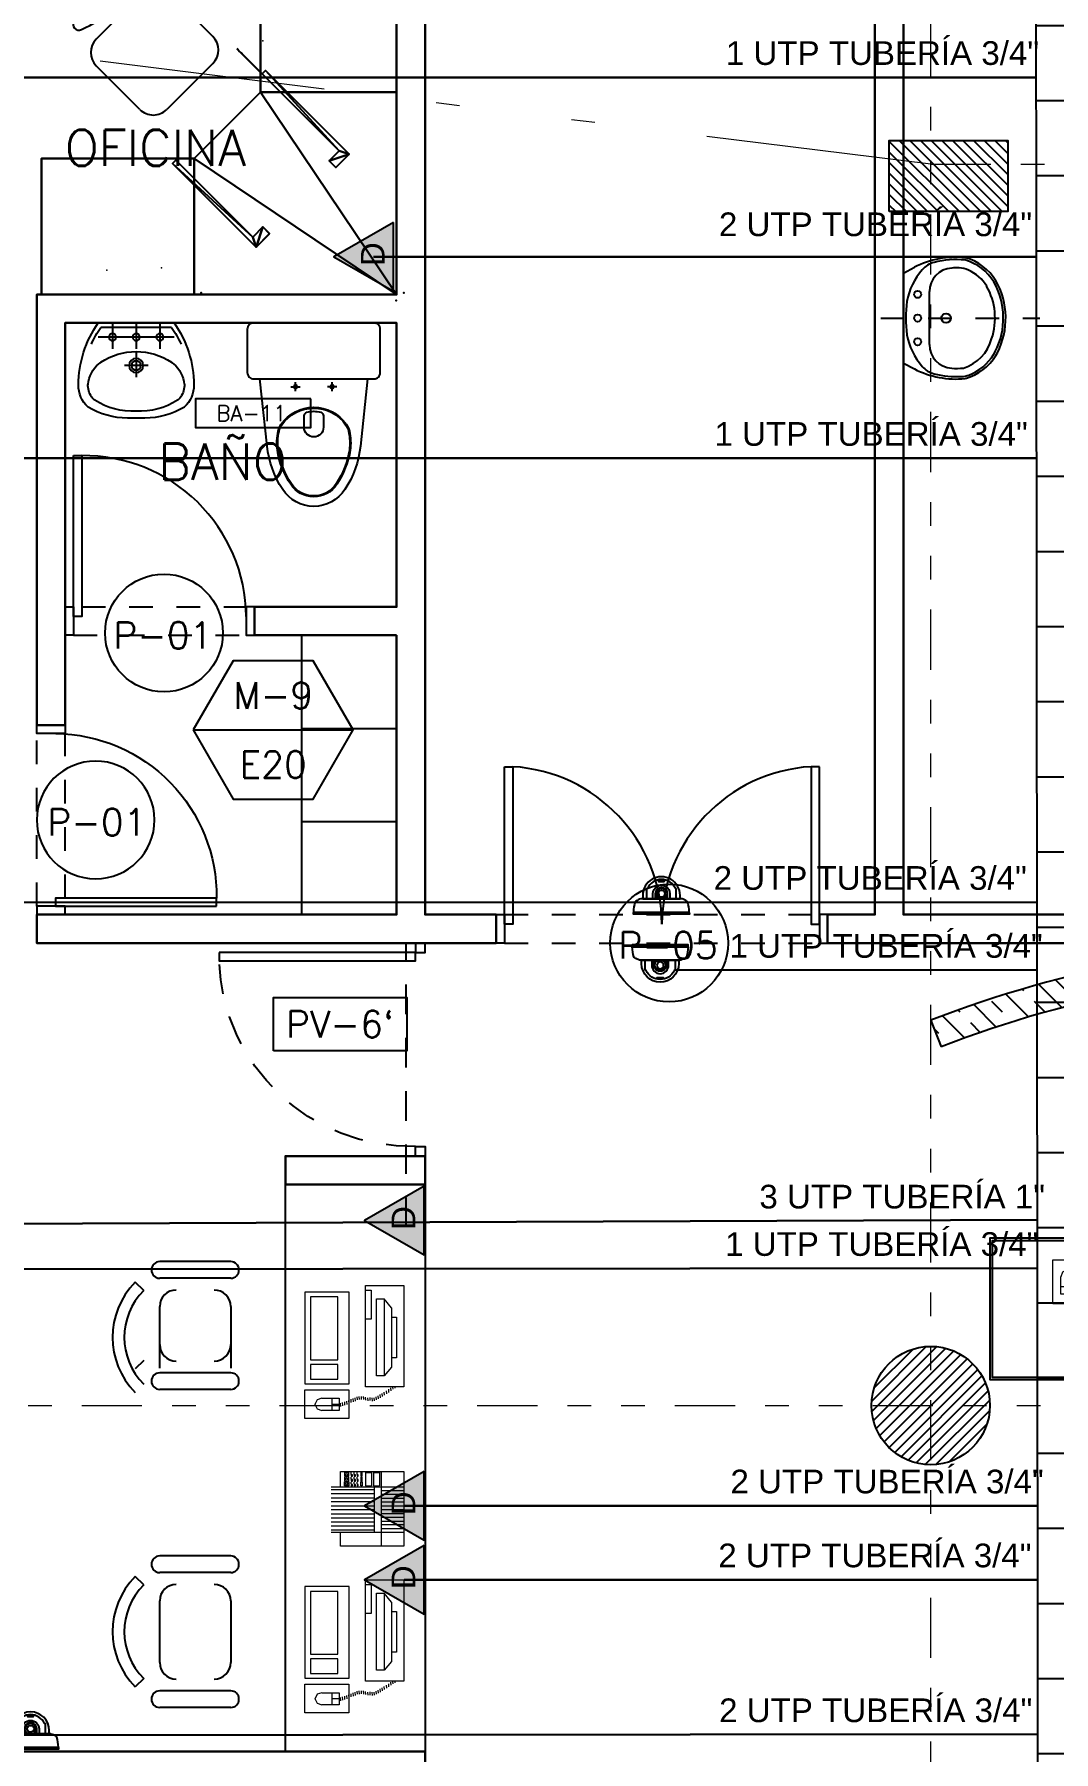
# Model space of a CAD drawing. Header units: millimetres. Extents: x 2056 to 4470, y 1400 to 3101.
# Drawn here: x 2166.46 to 2170.77, y 1521.35 to 1528.61 of the extents above; entities that cross this region are included whole.
import ezdxf
from ezdxf.enums import TextEntityAlignment as Align

# ---------------------------------------------------------------- set-up
doc = ezdxf.new("R2010")
doc.units = ezdxf.units.MM
for name, pattern in [('CENTER', [2, 1.25, -0.25, 0.25, -0.25]), ('DASHED', [0.75, 0.5, -0.25]), ('DIVIDE', [31.75, 12.7, -6.35, 0, -6.35, 0, -6.35]), ('HIDDEN', [9.525, 6.35, -3.175]), ('HIDDEN2', [0.1875, 0.125, -0.0625])]:
    doc.linetypes.add(name, pattern=pattern)
for name, color, linetype in [('0-PROYECCION', 8, 'HIDDEN2'), ('A-ANNO-DIMS-GRID', 195, 'Continuous'), ('A-ANNO-DOOR', 134, 'Continuous'), ('A-ANNO-FURN', 124, 'Continuous'), ('A-ANNO-GLAZ', 124, 'Continuous'), ('A-ANNO-TEXT', 190, 'Continuous'), ('A-COLS', 6, 'Continuous'), ('A-COLS-HTCH', 8, 'Continuous'), ('A-DOOR', 154, 'Continuous'), ('A-FURN', 252, 'Continuous'), ('A-FURN-FIXD', 8, 'Continuous'), ('A-GRID-COLS', 75, 'DIVIDE'), ('A-PROY', 15, 'HIDDEN'), ('A-WALL-HTCH', 251, 'Continuous'), ('A-WALL-SILL', 205, 'Continuous'), ('AreasTrabajo', 90, 'Continuous'), ('Cableado', 134, 'Continuous'), ('Camara', 11, 'Continuous'), ('Escalerilla', 12, 'Continuous'), ('NODOS', 7, 'Continuous')]:
    doc.layers.add(name, color=color, linetype=linetype)
for name, color, linetype, lineweight in [('A-WALL', 16, 'Continuous', 30), ('MUEBLES', 5, 'Continuous', 20), ('PL MUEBLES', 251, 'Continuous', 13)]:
    doc.layers.add(name, color=color, linetype=linetype, lineweight=lineweight)
doc.styles.add('NUEVO', font='SIMPLEX')
doc.styles.add('ROMANS', font='romans')
doc.styles.get("Standard").update_dxf_attribs({"font": 'arial.ttf'})
doc.styles.add('TEX2', font='simplex.shx')

# ---------------------------------------------------------------- blocks, each defined once
blk = doc.blocks.new('Lnov734p')
for p, q in [((-0.1903, 0), (-0.2148, -0.0462)), ((-0.1903, 0), (0.1903, 0)), ((0.1903, 0), (0.2148, -0.0462)), ((-0.1118, -0.11), (0.1118, -0.11)), ((-0.158, -0.3906), (-0.1461, -0.3967)), ((-0.1535, -0.3817), (-0.1415, -0.3878))]:
    blk.add_line(p, q)
for centre, radius in [((-0.1, -0.06), 0.015), ((0, -0.06), 0.015), ((0.1, -0.06), 0.015), ((0, -0.18), 0.02)]:
    blk.add_circle(centre, radius)
for centre, radius, start, end in [((0.1397, -0.225), 0.397, 153.23659, 185.19079), ((-0.018, -0.2929), 0.2835, 100.63741, 131.06865), ((0, -0.5863), 0.5763, 82.99441, 97.00559), ((0.018, -0.2929), 0.2835, 48.93135, 79.36259), ((-0.1397, -0.225), 0.397, 354.80921, 26.76341), ((0.1397, -0.225), 0.387, 165.79865, 183.08497), ((-0.1385, -0.1546), 0.1, 131.06865, 165.79865), ((-0.1118, -0.21), 0.1, 90, 176.58752), ((0.1118, -0.21), 0.1, 3.41248, 90), ((0.1385, -0.1546), 0.1, 14.20135, 48.93135), ((-0.1397, -0.225), 0.387, 354.80921, 14.20135), ((0.1397, -0.225), 0.352, 176.58752, 184.62545), ((-0.1397, -0.225), 0.352, 358.23174, 3.41248), ((-0.0403, -0.2), 0.224, 196.2861, 238.2877), ((-0.1469, -0.2404), 0.1, 183.08497, 200.78023), ((-0.0403, -0.2), 0.214, 200.78023, 238.2877), ((-0.0403, -0.2), 0.179, 197.35223, 254.70666), ((0.0403, -0.2), 0.179, 301.7123, 335.48786), ((0.0403, -0.2), 0.214, 301.7123, 343.7139), ((0.0403, -0.2), 0.224, 301.7123, 343.7139), ((0.1122, -0.2328), 0.1, 335.48786, 358.23174), ((0.0003, -0.111), 0.276, 251.4503, 299.36172), ((0.0003, -0.111), 0.321, 242.87485, 299.36172), ((0.0003, -0.111), 0.311, 242.87485, 299.36172)]:
    blk.add_arc(centre, radius, start, end)
at = {"layer": 'A-PROY', "ltscale": 0.01}
blk.add_lwpolyline([(0, 0.0951), (0, -0.5765)], dxfattribs=at)
blk = doc.blocks.new('COMPU')
at = {"layer": 'PL MUEBLES', "extrusion": (1.61642e-07, 1.61606e-07, 1)}
for p, q in [((355.4746, 181.9848, 0), (355.4882, 181.9837, 0)), ((355.4814, 181.9937, 0), (355.4902, 181.9926, 0)), ((355.4855, 182.0025, 0), (355.4902, 182.002, 0)), ((355.4923, 182.0386, 0), (355.4923, 181.8774, 0)), ((355.9204, 182.0386, 0), (355.4923, 182.0386, 0)), ((355.826, 181.9871, 0), (355.5752, 181.9871, 0)), ((355.9204, 181.8774, 0), (355.9204, 182.0386, 0)), ((355.4329, 181.9149, 0), (355.4459, 181.9139, 0)), ((355.4365, 181.9238, 0), (355.4501, 181.9227, 0)), ((355.4407, 181.9316, 0), (355.4537, 181.9306, 0)), ((355.4459, 181.9405, 0), (355.459, 181.9394, 0)), ((355.4506, 181.9483, 0), (355.4636, 181.9472, 0)), ((355.4563, 181.9572, 0), (355.4694, 181.9561, 0)), ((355.4621, 181.9671, 0), (355.4756, 181.966, 0)), ((355.4678, 181.9759, 0), (355.4814, 181.9749, 0)), ((355.8641, 181.9561, 0), (355.5387, 181.9561, 0)), ((355.5387, 181.9561, 0), (355.5387, 181.9233, 0)), ((355.5387, 181.9233, 0), (355.8641, 181.9233, 0)), ((355.8641, 181.9233, 0), (355.8641, 181.9561, 0)), ((355.4318, 181.9061, 0), (355.4454, 181.905, 0)), ((355.4329, 181.8883, 0), (355.4459, 181.8873, 0)), ((355.4334, 181.8972, 0), (355.4464, 181.8961, 0)), ((355.435, 181.8784, 0), (355.448, 181.8774, 0)), ((355.4371, 181.843, 0), (355.4501, 181.8419, 0)), ((355.4376, 181.8696, 0), (355.4511, 181.8685, 0)), ((355.4376, 181.8518, 0), (355.4506, 181.8508, 0)), ((355.4381, 181.8607, 0), (355.4511, 181.8596, 0)), ((355.4923, 181.8774, 0), (355.9204, 181.8774, 0)), ((355.9001, 181.9003, 0), (355.7775, 181.9003, 0)), ((355.7775, 181.9003, 0), (355.7775, 181.8774, 0)), ((355.9001, 181.8774, 0), (355.9001, 181.9003, 0)), ((355.4798, 181.807, 0), (355.3578, 181.807, 0)), ((355.3578, 181.807, 0), (355.3578, 181.6214, 0)), ((355.4433, 181.7663, 0), (355.3922, 181.7663, 0)), ((355.3922, 181.7663, 0), (355.3922, 181.6928, 0)), ((355.4094, 181.7726, 0), (355.423, 181.7715, 0)), ((355.412, 181.7814, 0), (355.4251, 181.7804, 0)), ((355.4146, 181.7903, 0), (355.4282, 181.7893, 0)), ((355.4178, 181.7992, 0), (355.4313, 181.7981, 0)), ((355.4178, 181.7663, 0), (355.4178, 181.735, 0)), ((355.4209, 181.808, 0), (355.4339, 181.807, 0)), ((355.4256, 181.8169, 0), (355.4391, 181.8158, 0)), ((355.4287, 181.8258, 0), (355.4423, 181.8247, 0)), ((355.4318, 181.8346, 0), (355.4454, 181.8331, 0)), ((355.4433, 181.6928, 0), (355.4433, 181.7663, 0)), ((355.4798, 181.6214, 0), (355.4798, 181.807, 0)), ((355.5043, 181.8075, 0), (355.8923, 181.8075, 0)), ((355.5043, 181.6214, 0), (355.5043, 181.8075, 0)), ((355.8923, 181.8075, 0), (355.8923, 181.6214, 0)), ((355.4433, 181.735, 0), (355.3922, 181.735, 0)), ((355.399, 181.673, 0), (355.3922, 181.6928, 0)), ((355.4433, 181.6928, 0), (355.4365, 181.673, 0)), ((355.5247, 181.7606, 0), (355.5862, 181.7606, 0)), ((355.5247, 181.6443, 0), (355.5247, 181.7606, 0)), ((355.5862, 181.7606, 0), (355.5862, 181.6443, 0)), ((355.6065, 181.7606, 0), (355.8714, 181.7606, 0)), ((355.6065, 181.6443, 0), (355.6065, 181.7606, 0)), ((355.8714, 181.7606, 0), (355.8714, 181.6443, 0)), ((355.3578, 181.6214, 0), (355.4798, 181.6214, 0)), ((355.4162, 181.6646, 0), (355.399, 181.673, 0)), ((355.4162, 181.6646, 0), (355.4193, 181.6646, 0)), ((355.4365, 181.673, 0), (355.4193, 181.6646, 0)), ((355.8923, 181.6214, 0), (355.5043, 181.6214, 0)), ((355.5862, 181.6443, 0), (355.5247, 181.6443, 0)), ((355.8714, 181.6443, 0), (355.6065, 181.6443, 0))]:
    blk.add_line(p, q, dxfattribs=at)
at = {"layer": 'PL MUEBLES'}
for p, q in [((355.5752, 181.9871, 0), (355.5387, 181.9561, 0)), ((355.826, 181.9871, 0), (355.8641, 181.9561, 0))]:
    blk.add_line(p, q, dxfattribs=at)
at = {"layer": 'PL MUEBLES', "elevation": 0}
blk.add_lwpolyline([(355.7865, 181.9871), (355.7865, 182.0086), (355.6148, 182.0086), (355.6148, 181.9871)], dxfattribs=at)
blk = doc.blocks.new('FAX')
at = {"layer": 'PL MUEBLES', "extrusion": (1.61606e-07, -1.61642e-07, 1)}
for p, q in [((354.7275, 181.6478, 0), (354.7275, 181.9153, 0)), ((354.7275, 181.9153, 0), (355.043, 181.9153, 0)), ((354.7916, 181.6092, 0), (354.7916, 181.9153, 0)), ((354.8083, 181.8204, 0), (354.8083, 181.9153, 0)), ((354.8234, 181.8204, 0), (354.8234, 181.9153, 0)), ((354.8406, 181.8204, 0), (354.8406, 181.9153, 0)), ((354.8558, 181.8204, 0), (354.8558, 181.9153, 0)), ((354.8724, 181.8204, 0), (354.8724, 181.9153, 0)), ((354.8876, 181.8204, 0), (354.8876, 181.9153, 0)), ((354.9048, 181.8204, 0), (354.9048, 181.9153, 0)), ((354.9199, 181.8204, 0), (354.9199, 181.9153, 0)), ((354.9366, 181.8204, 0), (354.9366, 181.9153, 0)), ((354.9517, 181.8204, 0), (354.9517, 181.9153, 0)), ((354.9689, 181.8204, 0), (354.9689, 181.9153, 0)), ((354.984, 181.6092, 0), (354.984, 181.9153, 0)), ((355.043, 181.9153, 0), (355.043, 181.6478, 0)), ((354.7275, 181.8204, 0), (355.043, 181.8204, 0)), ((354.7311, 181.8126, 0), (354.7875, 181.8126, 0)), ((354.7311, 181.7876, 0), (354.7311, 181.8126, 0)), ((354.7311, 181.7876, 0), (354.7875, 181.7876, 0)), ((354.7311, 181.7542, 0), (354.7311, 181.7792, 0)), ((354.7311, 181.7792, 0), (354.7875, 181.7792, 0)), ((354.7875, 181.7876, 0), (354.7875, 181.8126, 0)), ((354.7875, 181.7542, 0), (354.7875, 181.7792, 0)), ((354.984, 181.7922, 0), (354.7916, 181.7922, 0)), ((354.8036, 181.6092, 0), (354.8036, 181.7922, 0)), ((354.8208, 181.6092, 0), (354.8208, 181.7922, 0)), ((354.838, 181.6092, 0), (354.838, 181.7922, 0)), ((354.8547, 181.6092, 0), (354.8547, 181.7922, 0)), ((354.8719, 181.6092, 0), (354.8719, 181.7922, 0)), ((354.8886, 181.6092, 0), (354.8886, 181.7922, 0)), ((354.9058, 181.6092, 0), (354.9058, 181.7922, 0)), ((354.923, 181.6092, 0), (354.923, 181.7922, 0)), ((354.9397, 181.6092, 0), (354.9397, 181.7922, 0)), ((354.9569, 181.6092, 0), (354.9569, 181.7922, 0)), ((354.9736, 181.6092, 0), (354.9736, 181.7922, 0)), ((354.7311, 181.7542, 0), (354.7875, 181.7542, 0)), ((354.7478, 181.7391, 0), (354.7311, 181.7391, 0)), ((354.7311, 181.7391, 0), (354.7311, 181.7338, 0)), ((354.7311, 181.7338, 0), (354.7478, 181.7338, 0)), ((354.7395, 181.7182, 0), (354.7317, 181.7182, 0)), ((354.7395, 181.7052, 0), (354.7317, 181.7052, 0)), ((354.7395, 181.6927, 0), (354.7317, 181.6927, 0)), ((354.7478, 181.7234, 0), (354.7421, 181.7234, 0)), ((354.7421, 181.7234, 0), (354.7421, 181.7182, 0)), ((354.7421, 181.7182, 0), (354.7478, 181.7182, 0)), ((354.7478, 181.7109, 0), (354.7421, 181.7109, 0)), ((354.7421, 181.7109, 0), (354.7421, 181.7057, 0)), ((354.7421, 181.7057, 0), (354.7478, 181.7057, 0)), ((354.7478, 181.6984, 0), (354.7421, 181.6984, 0)), ((354.7421, 181.6984, 0), (354.7421, 181.6927, 0)), ((354.7421, 181.6927, 0), (354.7478, 181.6927, 0)), ((354.7478, 181.7338, 0), (354.7478, 181.7391, 0)), ((354.7478, 181.7182, 0), (354.7478, 181.7234, 0)), ((354.7478, 181.7057, 0), (354.7478, 181.7109, 0)), ((354.7478, 181.6927, 0), (354.7478, 181.6984, 0)), ((354.7676, 181.7391, 0), (354.7515, 181.7391, 0)), ((354.7515, 181.7391, 0), (354.7515, 181.7338, 0)), ((354.7515, 181.7338, 0), (354.7676, 181.7338, 0)), ((354.7598, 181.7182, 0), (354.7515, 181.7182, 0)), ((354.7598, 181.7052, 0), (354.7515, 181.7052, 0)), ((354.7598, 181.6927, 0), (354.7515, 181.6927, 0)), ((354.7676, 181.7234, 0), (354.7619, 181.7234, 0)), ((354.7619, 181.7234, 0), (354.7619, 181.7182, 0)), ((354.7619, 181.7182, 0), (354.7676, 181.7182, 0)), ((354.7676, 181.7109, 0), (354.7619, 181.7109, 0)), ((354.7619, 181.7109, 0), (354.7619, 181.7057, 0)), ((354.7619, 181.7057, 0), (354.7676, 181.7057, 0)), ((354.7676, 181.6984, 0), (354.7619, 181.6984, 0)), ((354.7619, 181.6984, 0), (354.7619, 181.6927, 0)), ((354.7619, 181.6927, 0), (354.7676, 181.6927, 0)), ((354.7676, 181.7338, 0), (354.7676, 181.7391, 0)), ((354.7676, 181.7182, 0), (354.7676, 181.7234, 0)), ((354.7676, 181.7057, 0), (354.7676, 181.7109, 0)), ((354.7676, 181.6927, 0), (354.7676, 181.6984, 0)), ((354.7713, 181.7391, 0), (354.7875, 181.7391, 0)), ((354.7713, 181.7338, 0), (354.7713, 181.7391, 0)), ((354.7875, 181.7338, 0), (354.7713, 181.7338, 0)), ((354.7796, 181.7182, 0), (354.7718, 181.7182, 0)), ((354.7796, 181.7052, 0), (354.7718, 181.7052, 0)), ((354.7796, 181.6927, 0), (354.7718, 181.6927, 0)), ((354.788, 181.7234, 0), (354.7822, 181.7234, 0)), ((354.7822, 181.7234, 0), (354.7822, 181.7182, 0)), ((354.7822, 181.7182, 0), (354.788, 181.7182, 0)), ((354.788, 181.7109, 0), (354.7822, 181.7109, 0)), ((354.7822, 181.7109, 0), (354.7822, 181.7057, 0)), ((354.7822, 181.7057, 0), (354.788, 181.7057, 0)), ((354.788, 181.6984, 0), (354.7822, 181.6984, 0)), ((354.7822, 181.6984, 0), (354.7822, 181.6927, 0)), ((354.7822, 181.6927, 0), (354.788, 181.6927, 0)), ((354.7875, 181.7391, 0), (354.7875, 181.7338, 0)), ((354.788, 181.7182, 0), (354.788, 181.7234, 0)), ((354.788, 181.7057, 0), (354.788, 181.7109, 0)), ((354.788, 181.6927, 0), (354.788, 181.6984, 0)), ((354.7916, 181.6478, 0), (354.7275, 181.6478, 0)), ((354.7478, 181.6833, 0), (354.7311, 181.6833, 0)), ((354.7311, 181.6833, 0), (354.7311, 181.6645, 0)), ((354.7311, 181.6645, 0), (354.7478, 181.6645, 0)), ((354.7358, 181.6739, 0), (354.7369, 181.677, 0)), ((354.7369, 181.6702, 0), (354.7358, 181.6739, 0)), ((354.7369, 181.677, 0), (354.74, 181.6781, 0)), ((354.74, 181.6692, 0), (354.7369, 181.6702, 0)), ((354.74, 181.6781, 0), (354.7426, 181.677, 0)), ((354.7426, 181.6702, 0), (354.74, 181.6692, 0)), ((354.7426, 181.677, 0), (354.7437, 181.6739, 0)), ((354.7437, 181.6739, 0), (354.7426, 181.6702, 0)), ((354.7478, 181.6645, 0), (354.7478, 181.6833, 0)), ((354.7676, 181.6833, 0), (354.7515, 181.6833, 0)), ((354.7515, 181.6833, 0), (354.7515, 181.6645, 0)), ((354.7515, 181.6645, 0), (354.7676, 181.6645, 0)), ((354.7556, 181.6739, 0), (354.7567, 181.677, 0)), ((354.7567, 181.6702, 0), (354.7556, 181.6739, 0)), ((354.7567, 181.677, 0), (354.7593, 181.6781, 0)), ((354.7593, 181.6692, 0), (354.7567, 181.6702, 0)), ((354.7593, 181.6781, 0), (354.7624, 181.677, 0)), ((354.7624, 181.6702, 0), (354.7593, 181.6692, 0)), ((354.7624, 181.677, 0), (354.7635, 181.6739, 0)), ((354.7635, 181.6739, 0), (354.7624, 181.6702, 0)), ((354.7676, 181.6645, 0), (354.7676, 181.6833, 0)), ((354.7713, 181.6833, 0), (354.7875, 181.6833, 0)), ((354.7713, 181.6645, 0), (354.7713, 181.6833, 0)), ((354.7875, 181.6645, 0), (354.7713, 181.6645, 0)), ((354.7755, 181.6739, 0), (354.777, 181.677, 0)), ((354.777, 181.6702, 0), (354.7755, 181.6739, 0)), ((354.777, 181.677, 0), (354.7796, 181.6781, 0)), ((354.7796, 181.6692, 0), (354.777, 181.6702, 0)), ((354.7796, 181.6781, 0), (354.7822, 181.677, 0)), ((354.7822, 181.6702, 0), (354.7796, 181.6692, 0)), ((354.7822, 181.677, 0), (354.7838, 181.6739, 0)), ((354.7838, 181.6739, 0), (354.7822, 181.6702, 0)), ((354.7875, 181.6833, 0), (354.7875, 181.6645, 0)), ((355.043, 181.6478, 0), (354.984, 181.6478, 0))]:
    blk.add_line(p, q, dxfattribs=at)
blk = doc.blocks.new('PUERTA 1.4 M - PL')
at = {"color": 251, "linetype": 'DASHED', "ltscale": 0.2}
for p, q in [((0.015, -0.0862), (0.015, -1.4162)), ((0.135, -0.0862), (0.135, -1.4162))]:
    blk.add_line(p, q, dxfattribs=at)
for points in [[(0.135, -0.0512), (0.135, -0.0862), (0.015, -0.0862), (0.015, -0.0512), (0.135, -0.0512)], [(0.76, -0.0862), (0.76, -0.1212), (0.095, -0.1212), (0.095, -0.0862), (0.76, -0.0862)], [(0.135, -1.4512), (0.135, -1.4162), (0.015, -1.4162), (0.015, -1.4512), (0.135, -1.4512)], [(0.76, -1.4162), (0.76, -1.3812), (0.095, -1.3812), (0.095, -1.4162), (0.76, -1.4162)]]:
    blk.add_lwpolyline(points)
for centre, start, end in [((0.0916, -0.0816), 270.29492, 356.60876), ((0.0916, -1.4208), 3.39124, 89.70508)]:
    blk.add_arc(centre, 0.6696, start, end)
blk = doc.blocks.new('MUEBLE RECEP')
at = {"layer": 'A-FURN'}
for p, q in [((0.6108, 1.2594), (0.6108, 1.1112)), ((0.6358, 1.2605), (0.6358, 1.1112)), ((0.6608, 1.2594), (0.6608, 1.1112)), ((2.1457, 1.2594), (2.1457, 1.1112)), ((2.1707, 1.2605), (2.1707, 1.1112)), ((2.1957, 1.2594), (2.1957, 1.1112)), ((0.4383, 1.1787), (0.4029, 1.2141)), ((0.8333, 1.1787), (0.8687, 1.2141)), ((1.9732, 1.1787), (1.9378, 1.2141)), ((2.3682, 1.1787), (2.4035, 1.2141)), ((0.5058, 1.1112), (0.7658, 1.1112)), ((2.0407, 1.1112), (2.3007, 1.1112)), ((0.4358, 0.8812), (0.4358, 1.0412)), ((0.8358, 1.0412), (0.8358, 0.8812)), ((1.9707, 0.8812), (1.9707, 1.0412)), ((2.3707, 1.0412), (2.3707, 0.8812)), ((0.7658, 0.8112), (0.5058, 0.8112)), ((2.3007, 0.8112), (2.0407, 0.8112))]:
    blk.add_line(p, q, dxfattribs=at)
for points in [[(0.3158, 0.8112), (0.3158, 1.1112)], [(0.3858, 0.8112), (0.3858, 1.1112)], [(0.8858, 0.8112), (0.8858, 1.1112)], [(0.9558, 0.8112), (0.9558, 1.1112)], [(1.8507, 0.8112), (1.8507, 1.1112)], [(1.9207, 0.8112), (1.9207, 1.1112)], [(2.4207, 0.8112), (2.4207, 1.1112)], [(2.4907, 0.8112), (2.4907, 1.1112)]]:
    blk.add_lwpolyline(points, dxfattribs=at)
for points in [[(3, 0.59), (3, -0.01), (-0.0095, -0.01), (-0.0095, 0.59)], [(2.97, 0.58), (2.97, 0), (0, 0), (0.0001, 0.58)]]:
    blk.add_lwpolyline(points, close=True, dxfattribs=at)
for centre, radius, start, end in [((0.6358, 0.9812), 0.3293, 45, 135), ((2.1707, 0.9812), 0.3293, 45, 135), ((0.6358, 0.9812), 0.2793, 45, 135), ((2.1707, 0.9812), 0.2793, 45, 135), ((0.3508, 1.1112), 0.035, 0, 180), ((0.5058, 1.0412), 0.07, 90, 180), ((0.7658, 1.0412), 0.07, 0, 90), ((0.9208, 1.1112), 0.035, 0, 180), ((1.8857, 1.1112), 0.035, 0, 180), ((2.0407, 1.0412), 0.07, 90, 180), ((2.3007, 1.0412), 0.07, 0, 90), ((2.4557, 1.1112), 0.035, 0, 180), ((0.5058, 0.8812), 0.07, 180, 270), ((0.7658, 0.8812), 0.07, 270, 0), ((2.0407, 0.8812), 0.07, 180, 270), ((2.3007, 0.8812), 0.07, 270, 0), ((0.3508, 0.8112), 0.035, 180, 0), ((0.9208, 0.8112), 0.035, 180, 0), ((1.8857, 0.8112), 0.035, 180, 0), ((2.4557, 0.8112), 0.035, 180, 0)]:
    blk.add_arc(centre, radius, start, end, dxfattribs=at)
at = {"layer": 'A-FURN', "xscale": -1, "rotation": 180}
for p in [(-355.1029, 182.119, 0), (-353.6006, 182.119, 0)]:
    blk.add_blockref('COMPU', p, dxfattribs=at)
at = {"layer": 'A-FURN', "rotation": 180}
for p in [(356.0024, 181.9957, 0), (357.5047, 181.9957, 0)]:
    blk.add_blockref('FAX', p, dxfattribs=at)
blk = doc.blocks.new('SanitarioStilopla')
for points in [[(0.2807, -0.2197, -0.414214), (0.2538, -0.2466), (0, -0.2466), (-0.2538, -0.2466, -0.414214), (-0.2807, -0.2197), (-0.2807, -0.0369, -0.414214), (-0.2538, -0.01), (-0.2538, -0.01), (0.2538, -0.01), (0.2538, -0.01, -0.414214), (0.2807, -0.0369)], [(0.1502, -0.4673, 0.093692), (0.1373, -0.4381), (0.1373, -0.4381, 0.248741), (0, -0.3662), (0, -0.3662, 0.248741), (-0.1373, -0.4381), (-0.1373, -0.4381, 0.093692), (-0.1502, -0.4673), (-0.1502, -0.4673, 0.090751), (-0.1539, -0.5481), (-0.1539, -0.5481, 0.104228), (-0.0976, -0.692), (-0.0976, -0.692, 0.252784), (0, -0.7447, 0.252784), (0.0976, -0.692), (0.0976, -0.692, 0.104228), (0.1539, -0.5481), (0.1539, -0.5481, 0.090751)], [(-0.0409, -0.4509), (-0.0409, -0.4509, 1), (0.0409, -0.4509), (0.0409, -0.4031), (0.0409, -0.4031, 0.330374), (0.0294, -0.3877), (0.0294, -0.3877, 0.148302), (-0.0294, -0.3877), (-0.0294, -0.3877, 0.330374), (-0.0409, -0.4031), (-0.0409, -0.4031)]]:
    blk.add_lwpolyline(points, format="xyb", close=True)
for points in [[(-0.2273, -0.2466), (-0.1969, -0.5307, 0.119037), (-0.1313, -0.7141, 0.252784), (0, -0.785, 0.252784), (0.1313, -0.7141, 0.119037), (0.1969, -0.5307), (0.2273, -0.2466)], [(0, -0.3698, 0.248741), (-0.1343, -0.4401), (-0.1343, -0.4401, 0.093692), (-0.1466, -0.4681), (-0.1466, -0.4681, 0.090751), (-0.1503, -0.5476)], [(0.1503, -0.5476, 0.090751), (0.1466, -0.4681), (0.1466, -0.4681, 0.093692), (0.1343, -0.4401), (0.1343, -0.4401, 0.248741), (0, -0.3698)], [(-0.1503, -0.5475, 0.104228), (-0.0946, -0.69), (-0.0946, -0.69, 0.252784), (0, -0.7411, 0.252784), (0.0946, -0.69), (0.0946, -0.69, 0.104228), (0.1503, -0.5475)]]:
    blk.add_lwpolyline(points, format="xyb")
at = {"linetype": 'CENTER'}
for points in [[(-0.0968, -0.2796), (-0.0581, -0.2796)], [(-0.0774, -0.2989), (-0.0774, -0.2602)], [(0.0968, -0.2796), (0.0581, -0.2796)], [(0.0774, -0.2989), (0.0774, -0.2602)]]:
    blk.add_lwpolyline(points, dxfattribs=at)
for centre in [(-0.0774, -0.2796), (0.0774, -0.2796)]:
    blk.add_circle(centre, 0.00753)
blk = doc.blocks.new('LNOV738P')
for p, q in [((-1.0626, -0.5949), (-0.7426, -0.5949)), ((-1.0524, -0.6149), (-0.7528, -0.6149)), ((-1.0026, -0.5949), (-1.0026, -0.7049)), ((-0.9026, -0.5949), (-0.9026, -0.7049)), ((-0.8026, -0.5949), (-0.8026, -0.7049)), ((-1.0626, -0.6549), (-0.7426, -0.6549)), ((-0.9026, -0.7149), (-0.9026, -0.8249)), ((-0.9526, -0.7749), (-0.8526, -0.7749))]:
    blk.add_line(p, q)
for centre, radius in [((-1.0026, -0.6549), 0.015), ((-0.9026, -0.6549), 0.015), ((-0.8026, -0.6549), 0.015), ((-0.9026, -0.7749), 0.03), ((-0.9026, -0.7749), 0.02)]:
    blk.add_circle(centre, radius)
for centre, radius, start, end in [((-0.6922, -0.8575), 0.4541, 144.66745, 179.95541), ((-0.7223, -0.8478), 0.4039, 144.80505, 156.22969), ((-1.0829, -0.8478), 0.4039, 23.77031, 35.19495), ((-1.113, -0.8575), 0.4541, 0.04459, 35.33255), ((-0.9026, -0.9863), 0.27, 90, 123.44563), ((-0.9026, -0.9863), 0.27, 56.55437, 90), ((-0.978, -0.8664), 0.1285, 129.93142, 174.61743), ((-0.9963, -0.8445), 0.1, 123.44563, 129.93142), ((-0.8089, -0.8445), 0.1, 50.06858, 56.55437), ((-0.8272, -0.8664), 0.1285, 5.38257, 50.06858), ((-1.02, -0.858), 0.1262, 179.6417, 227.07864), ((-1.0662, -0.8586), 0.04, 173.76379, 183.804), ((-1.0662, -0.8586), 0.04, 173.76379, 183.804), ((-1.0167, -0.8572), 0.0895, 182.63574, 218.39719), ((-0.7885, -0.8572), 0.0895, 321.60281, 357.36426), ((-0.739, -0.8586), 0.04, 356.196, 6.23621), ((-0.7852, -0.858), 0.1262, 312.92136, 0.3583), ((-1.0555, -0.8879), 0.04, 218.39719, 237.09953), ((-0.9189, -0.6768), 0.2915, 237.09953, 273.2035), ((-0.8863, -0.6768), 0.2915, 266.7965, 302.90047), ((-0.7497, -0.8879), 0.04, 302.90047, 321.60281), ((-0.9391, -0.6751), 0.3219, 238.77179, 270), ((-0.9026, -0.3299), 0.6681, 266.86897, 273.13103), ((-0.8661, -0.6751), 0.3219, 270, 301.22821)]:
    blk.add_arc(centre, radius, start, end)
blk = doc.blocks.new('PUERTA 90 VIDRIO')
for points in [[(0.035, 0.87), (0.07, 0.87), (0.07, 0.04), (0.035, 0.04), (0.035, 0.87)], [(-0.005, 0.04), (0.035, 0.04), (0.035, 0), (-0.005, 0), (-0.005, 0.04)], [(0.895, 0.04), (0.855, 0.04), (0.855, 0), (0.895, 0), (0.895, 0.04)]]:
    blk.add_lwpolyline(points)
at = {"color": 251, "linetype": 'HIDDEN2'}
blk.add_arc((0.0416, 0.0569), 0.8135, 358.80958, 88.10617, dxfattribs=at)
blk = doc.blocks.new('*U99')
at = {"color": 0}
mesh = blk.add_polyface(dxfattribs=at)
corners = [(0.02, 0), (0.02, 0.5), (0, 0.46), (0, 0.46), (0, 0), (0.02, 0), (0.02, 0.5), (-0.06, 0.46), (0, 0.46), (0.02, 0.5), (-0.06, 0.5), (-0.06, 0.46)]
mesh.append_faces([[corners[k] for k in face] for face in [(6, 7, 8)]], dxfattribs={"vtx0": -1, "vtx2": -1, "color": 0})
mesh.append_faces([[corners[k] for k in face] for face in [(0, 1, 2)]], dxfattribs={"vtx1": -1, "vtx2": -1, "color": 0})
mesh.append_faces([[corners[k] for k in face] for face in [(3, 4, 5), (9, 10, 11)]], dxfattribs={"vtx2": -1, "color": 0})
blk = doc.blocks.new('*U96')
at = {"color": 0}
mesh = blk.add_polyface(dxfattribs=at)
corners = [(5.0994, 1.8575, 0.74), (5.6744, 1.8575, 0.74), (5.6744, 2.7125, 0.74), (5.6744, 2.7125, 0.74), (4.8194, 2.1375, 0.74), (5.0994, 1.8575, 0.74), (5.6744, 2.7125, 0.74), (4.8194, 2.7125, 0.74), (4.8194, 2.1375, 0.74)]
mesh.append_faces([[corners[k] for k in face] for face in [(3, 4, 5)]], dxfattribs={"vtx0": -1, "vtx2": -1, "color": 0})
mesh.append_faces([[corners[k] for k in face] for face in [(0, 1, 2), (6, 7, 8)]], dxfattribs={"vtx2": -1, "color": 0})
blk = doc.blocks.new('ptotbj1')
for p, q in [((0.593, -0.2006, -0.17), (0.5365, -0.2571, -0.17)), ((0.9466, -0.5541, -0.17), (0.593, -0.2006, -0.17)), ((0.5365, -0.2571, -0.17), (0.5647, -0.2854, -0.17)), ((0.5647, -0.2854, -0.17), (0.6072, -0.243, -0.17)), ((0.6072, -0.243, -0.17), (0.9324, -0.5683, -0.17)), ((0.2006, -0.593, -0.17), (0.2571, -0.5365, -0.17)), ((0.2854, -0.5647, -0.17), (0.243, -0.6072, -0.17)), ((0.2571, -0.5365, -0.17), (0.2854, -0.5647, -0.17)), ((0.5541, -0.9466, -0.17), (0.2006, -0.593, -0.17)), ((0.243, -0.6072, -0.17), (0.5683, -0.9324, -0.17)), ((0.7761, -0.9768, -0.74), (0.971, -0.7818, -0.74)), ((1.0841, -0.7818, -0.74), (1.2686, -0.9663, -0.74)), ((1.2686, -1.0795, -0.74), (1.0737, -1.2744, -0.74)), ((0.9606, -1.2744, -0.74), (0.7761, -1.0899, -0.74)), ((1.1926, -1.1554, -0.74), (1.2248, -1.1876, -0.74)), ((1.1497, -1.1984, -0.74), (1.1819, -1.2307, -0.74)), ((1.2461, -1.2948, -0.74), (1.272, -1.3208, -0.74)), ((1.272, -1.3208, -0.74), (1.315, -1.2778, -0.74)), ((1.315, -1.2778, -0.74), (1.2891, -1.2519, -0.74))]:
    blk.add_line(p, q)
at = {"extrusion": (0.707107, 0.707107, 0)}
for p, q in [((0.4622, -0.8264, -0.129), (0.6453, -1.0095, -0.129)), ((0.6743, -1.0385, -0.169), (0.4622, -0.8264, -0.169)), ((0.4622, -0.8264, -0.169), (0.4622, -0.8264, -0.129)), ((0.6453, -1.0095, -0.129), (0.6453, -1.0095, -0.13)), ((0.6453, -1.0095, -0.13), (0.6461, -1.0102, -0.13)), ((0.6461, -1.0102, -0.13), (0.6461, -1.0102, -0.129))]:
    blk.add_line(p, q, dxfattribs=at)
at = {"elevation": -0.03}
for points in [[(0, -0.855), (0, 0), (0.855, 0)], [(0, -0.855), (0.575, -0.855), (0.855, -0.575), (0.855, 0)]]:
    blk.add_lwpolyline(points, dxfattribs=at)
for centre, radius, start, end in [((1.0276, -0.8384, -0.74), 0.08, 45, 135), ((0.8327, -1.0333, -0.74), 0.08, 135, 225), ((1.212, -1.0229, -0.74), 0.08, 315, 45), ((1.5092, -1.5131, -0.74), 0.4323, 114.32441, 155.67559), ((0.7994, -0.8033, -0.74), 0.6641, 301.99739, 328.00261), ((1.3415, -1.142, -0.74), 0.025, 328.00261, 114.32441), ((1.0171, -1.2178, -0.74), 0.08, 225, 315), ((1.1381, -1.3453, -0.74), 0.025, 155.67559, 301.99739), ((1.1885, -1.304, -0.74), 0.03, 307.85103, 307.85104)]:
    blk.add_arc(centre, radius, start, end)
at = {"extrusion": (0.707107, 0.707107, 0)}
blk.add_arc((-1.1712, -0.169, -0.2575), 0.04, 90, 180, dxfattribs=at)
at = {"layer": 'MUEBLES'}
for p in [(0.993, -0.113, 0.12), (1.2237, -0.103, -0.03), (0.5658, -1.0713, -0.74), (0.5658, -1.0713, -0.74), (0.5658, -1.0713, -0.74), (0.1144, -1.5713, -0.74)]:
    blk.add_point(p, dxfattribs=at)
at = {"layer": 'NODOS'}
for p in [(0.0025, 0.025, -0.74), (-0.03, -0.0075, -0.74), (0.825, -0.0075, -0.74), (0.0075, -1.53, -0.74)]:
    blk.add_point(p, dxfattribs=at)
at = {"extrusion": (0, 0, -1), "xscale": -1, "zscale": -1, "rotation": 270}
blk.add_blockref('*U96', (-2.7125, -5.6744, 0.74), dxfattribs=at)
at = {"rotation": 45.00000000000005}
blk.add_blockref('*U99', (0.9324, -0.5683, -0.05), dxfattribs=at)
at = {"extrusion": (0, 0, -1), "zscale": -1, "rotation": 314.9999999999999}
blk.add_blockref('*U99', (-0.5683, -0.9324, 0.05), dxfattribs=at)
mesh = blk.add_polymesh((6, 3))
for k, corner in enumerate([(1.5, -0.575, -0.03), (1.5, -0.575, -0.03), (1.5, -0.575, -0.03), (0.855, -0.575), (0.855, -0.575, -0.03), (0.855, -0.575, -0.03), (0.855, 0), (0.855, 0), (0.855, -0.575, -0.03), (1.5, 0, -0.03), (1.5, 0, -0.03), (1.5, -0.575, -0.03), (1.5, 0, -0.03), (1.5, 0, -0.03), (1.5, -0.575, -0.03), (0.855, 0), (0.855, 0), (0.855, -0.575)]):
    mesh.set_mesh_vertex(divmod(k, 3), corner)
mesh = blk.add_polymesh((6, 3))
for k, corner in enumerate([(0.575, -0.855), (0.575, -0.855, -0.03), (0.575, -0.855, -0.03), (0.575, -1.5), (0.575, -1.5, -0.03), (0.575, -1.5, -0.03), (0, -1.5), (0, -1.5, -0.03), (0.575, -1.5, -0.03), (0, -0.855), (0, -0.855, -0.03), (0.575, -0.855, -0.03), (0, -0.855), (0, -0.855), (0.575, -0.855), (0, -1.5), (0, -1.5), (0.575, -1.5)]):
    mesh.set_mesh_vertex(divmod(k, 3), corner)
blk = doc.blocks.new('N-PUE')
blk.add_circle((0, 0), 0.003317)
at = {"style": 'NUEVO'}
blk.add_attdef('PUE', text='', height=0.0015, dxfattribs=at).set_placement((-0.000065, -0.00013), align=Align.MIDDLE)
blk = doc.blocks.new('P-V')
blk.add_lwpolyline([(-0.00375, -0.003), (-0.00375, 0), (0.00375, 0), (0.00375, -0.003)], close=True)
at = {"style": 'NUEVO', "flags": 4}
blk.add_attdef('PV', text='', height=0.0015, dxfattribs=at).set_placement((0, -0.0015), align=Align.MIDDLE_CENTER)
blk = doc.blocks.new('REF-PU-100')
blk.add_lwpolyline([(0, 0.184), (0.74, 0.184), (0.74, 0), (0, 0)], close=True)
at = {"style": 'TEX2'}
blk.add_attdef('PU-000', text='', height=0.1, rotation=360, dxfattribs=at).set_placement((0.381, 0.041), align=Align.CENTER)
blk = doc.blocks.new('#MUEBLE-#PLANO')
blk.add_line((-0.0045, 0), (0.0045, 0))
at = {"color": 8}
blk.add_lwpolyline([(-0.0045, 0), (-0.00225, -0.003897), (0.00225, -0.003897), (0.0045, 0), (0.00225, 0.003897), (-0.00225, 0.003897)], close=True, dxfattribs=at)
at = {"style": 'NUEVO', "flags": 4}
for tag, p in [('M', (0, 0.001949)), ('PLANO', (0, -0.001949))]:
    blk.add_attdef(tag, text='', height=0.0015, dxfattribs=at).set_placement(p, align=Align.MIDDLE)
blk = doc.blocks.new('PUERTA80 CM-PL')
at = {"color": 251, "linetype": 'DASHED', "ltscale": 0.2}
for p, q in [((-0.035, -0.015), (-0.765, -0.015)), ((-0.07, -0.135), (-0.765, -0.135))]:
    blk.add_line(p, q, dxfattribs=at)
for points in [[(-0.8, -0.135), (-0.765, -0.135), (-0.765, -0.015), (-0.8, -0.015), (-0.8, -0.135)], [(0, -0.135), (-0.035, -0.135), (-0.035, -0.015), (0, -0.015), (0, -0.135)], [(-0.035, -0.7742), (-0.07, -0.7742), (-0.07, -0.095), (-0.035, -0.095), (-0.035, -0.7742)]]:
    blk.add_lwpolyline(points)
blk.add_arc((-0.0787, -0.0879), 0.6863, 180.5944, 270.72654)
blk = doc.blocks.new('EJES 2 P')
at = {"layer": 'A-COLS-HTCH'}
h = blk.add_hatch(dxfattribs=at)
h.set_pattern_fill('ANSI31', color=256, scale=0.01, angle=90, style=0)
h.set_pattern_definition([(135, (1733155.85484, -989034.655543), (-0.02245064030267, -0.02245064030267), [])])
h.paths.add_polyline_path([(9.7385, 13.5956), (9.7385, 13.8956), (10.2385, 13.8956), (10.2385, 13.5956)])
h = blk.add_hatch(dxfattribs=at)
h.set_pattern_fill('ANSI31', color=256, scale=0.01, style=0)
h.set_pattern_definition([(45, (-989111.833194, -1733111.416112), (-0.02245064030267, 0.02245064030267), [])])
edge = h.paths.add_edge_path()
edge.add_arc((16.0335, 8.551), 0.25, 0, 360)
edge = h.paths.add_edge_path()
edge.add_arc((9.9135, 8.551), 0.25, 0, 360)
at = {"layer": 'A-COLS'}
blk.add_lwpolyline([(9.7385, 13.5956), (9.7385, 13.8956), (10.2385, 13.8956), (10.2385, 13.5956)], close=True, dxfattribs=at)
blk.add_circle((9.9135, 8.551), 0.25, dxfattribs=at)
at = {"layer": 'A-GRID-COLS', "lineweight": 9, "ltscale": 0.02}
blk.add_line((9.9135, -0.03), (9.9135, 37.0827), dxfattribs=at)
at = {"layer": 'A-GRID-COLS', "lineweight": 9, "ltscale": 0.075}
blk.add_lwpolyline([(9.9135, 13.7956), (1.6703, 14.8184), (1.6703, 14.8184)], dxfattribs=at)
at = {"layer": 'A-GRID-COLS', "lineweight": 9, "ltscale": 0.02}
for points in [[(9.9135, 13.7956), (24.8463, 13.7956)], [(-0.3516, 8.551), (24.8463, 8.551)]]:
    blk.add_lwpolyline(points, dxfattribs=at)
blk = doc.blocks.new('Toma Doble')
at = {"layer": 'AreasTrabajo'}
h = blk.add_hatch(color=256, dxfattribs=at)
h.dxf.hatch_style = 1
h.paths.add_polyline_path([(0, 0.1677), (-0.1453, -0.0839), (0.1453, -0.0839)])
blk.add_lwpolyline([(0.1453, -0.0839), (0, 0.1677), (-0.1453, -0.0839)], close=True, dxfattribs=at)
at = {"layer": 'AreasTrabajo', "color": 7, "true_color": 0xffffff, "insert": (-0.0399, 0.0536), "char_height": 0.1, "attachment_point": 1}
blk.add_mtext_dynamic_manual_height_columns('D', width=0.2, gutter_width=12.5, heights=[0], dxfattribs=at)
blk = doc.blocks.new('Camara-B')
at = {"layer": 'Camara'}
for points in [[(-0.0297, 0.0145), (-0.0298, 0.016), (0.0293, 0.016), (0.0292, 0.0145)], [(0.0292, 0.0145), (0.0292, 0.0143), (-0.0297, 0.0143), (-0.0297, 0.0145)]]:
    blk.add_lwpolyline(points, close=True, dxfattribs=at)
for points in [[(-0.0297, 0.0139, 0.072126), (-0.0279, 0.0033, 0.171597), (-0.0271, 0.0023, 0.084432), (-0.022, 0.0001, 0.060784), (-0.0216, 0), (0.021, 0, 0.060784), (0.0215, 0.0001, 0.084432), (0.0266, 0.0023, 0.171597), (0.0274, 0.0033, 0.072126), (0.0292, 0.0139)], [(-0.0199, 0), (-0.0199, -0.0037, 1), (0.0194, -0.0037), (0.0194, 0)], [(-0.015, -0.011, 0.641525), (0.0145, -0.011), (0.0155, -0.0107), (0.0155, 0), (0.0087, 0), (0.0087, -0.0054, -1), (-0.0092, -0.0054), (-0.0092, 0), (-0.016, 0), (-0.016, -0.0107)], [(-0.0067, 0), (-0.0067, -0.0054, 1), (0.0062, -0.0054), (0.0062, 0), (0.0058, 0), (0.0058, -0.0054, -1), (-0.0063, -0.0054), (-0.0063, 0)], [(0.0029, -0.0006), (0.0029, -0.0008, -0.541232), (0.0027, -0.0009, 0.302819), (-0.0033, -0.0009, -0.541232), (-0.0034, -0.0008), (-0.0034, -0.0006, 3.288548)], [(0.0027, -0.0189, 1), (0.0027, -0.0184), (-0.0032, -0.0184, 1), (-0.0032, -0.0189)], [(0.0021, -0.0194, 1), (0.0021, -0.019), (-0.0026, -0.019, 1), (-0.0026, -0.0194)], [(0.0015, -0.02, 1), (0.0015, -0.0195), (-0.002, -0.0195, 1), (-0.002, -0.02)]]:
    blk.add_lwpolyline(points, format="xyb", close=True, dxfattribs=at)
blk.add_circle((-0.0003, -0.0055), 0.00358, dxfattribs=at)

msp = doc.modelspace()

# ---------------------------------------------------------------- hatches: boundary and pattern name
at = {"layer": 'A-WALL-HTCH'}
h = msp.add_hatch(dxfattribs=at)
h.set_pattern_fill('TRANS', color=256, scale=0.02, angle=315, style=0)
h.set_pattern_definition([(315, (-986951.49958, -1731597.15156), (0.089802561211, 0.089802561211), []), (315, (-986951.45467, -1731597.10666), (0.089802561211, 0.089802561211), [0.0635, -0.0635])])
h.paths.add_polyline_path([(2172.1415, 1524.7698), (2171.8641, 1524.7698, 0.085624), (2170.2471, 1524.443), (2170.2905, 1524.3312, -0.189621), (2173.755, 1524.3154), (2173.7994, 1524.4269, 0.08791)])
at = {"layer": 'Escalerilla'}
h = msp.add_hatch(dxfattribs=at)
h.set_pattern_fill('ANSI31', color=256, scale=0.1, angle=135)
h.set_pattern_definition([(180, (-70.00002, -42.02565), (-3e-17, -0.3175), [])])
h.paths.add_polyline_path([(2171.1228, 1547.9398), (2170.673, 1547.7845), (2170.7017, 1517.4602), (2171.1517, 1517.4602)])

# ---------------------------------------------------------------- linework, layer by layer
at = {"layer": '0-PROYECCION'}
msp.add_lwpolyline([(2168.0317, 1523.5691), (2168.0317, 1524.7698)], dxfattribs=at)
at = {"layer": 'A-FURN'}
for p, q in [((2166.9234, 1523.3011, -0.3722), (2166.8881, 1523.3364, -0.3722)), ((2166.9909, 1522.9736, -0.3722), (2166.9909, 1523.2336, -0.3722)), ((2167.2909, 1523.2336, -0.3722), (2167.2909, 1522.9736, -0.3722)), ((2166.9234, 1523.0061, -0.3722), (2166.8881, 1522.9707, -0.3722)), ((2166.9234, 1522.0573, -0.3722), (2166.8881, 1522.0927, -0.3722)), ((2166.9909, 1521.7298, -0.3722), (2166.9909, 1521.9898, -0.3722)), ((2167.2909, 1521.9898, -0.3722), (2167.2909, 1521.7298, -0.3722)), ((2166.9234, 1521.6623, -0.3722), (2166.8881, 1521.627, -0.3722))]:
    msp.add_line(p, q, dxfattribs=at)
for points, elevation in [([(2167.9917, 1526.0698), (2167.9917, 1524.8898), (2167.5917, 1524.8898), (2167.5917, 1526.0698), (2167.9917, 1526.0698)], 0.2289), ([(2167.5917, 1525.6768), (2167.9917, 1525.6768)], 0.2289), ([(2167.5917, 1525.2838), (2167.9917, 1525.2838)], 0.2289), ([(2167.2909, 1523.4236), (2166.9909, 1523.4236)], -0.3722), ([(2167.2909, 1523.3536), (2166.9909, 1523.3536)], -0.3722), ([(2167.2909, 1522.9536), (2166.9909, 1522.9536)], -0.3722), ([(2167.2909, 1522.8836), (2166.9909, 1522.8836)], -0.3722), ([(2167.2909, 1522.1798), (2166.9909, 1522.1798)], -0.3722), ([(2167.2909, 1522.1098), (2166.9909, 1522.1098)], -0.3722), ([(2167.2909, 1521.6098), (2166.9909, 1521.6098)], -0.3722), ([(2167.2909, 1521.5398), (2166.9909, 1521.5398)], -0.3722)]:
    msp.add_lwpolyline(points, dxfattribs=dict(at, elevation=elevation))
at = {"layer": 'A-FURN', "elevation": -0.3722}
msp.add_lwpolyline([(2167.5221, 1523.7498), (2168.1121, 1523.7498), (2168.1121, 1521.353), (2167.5221, 1521.3532)], close=True, dxfattribs=at)
at = {"layer": 'A-FURN'}
for centre, radius, start, end in [((2166.9909, 1523.3886, -0.3722), 0.035, 90, 270), ((2167.2909, 1523.3886, -0.3722), 0.035, 270, 90), ((2167.1209, 1523.1036, -0.3722), 0.3293, 135, 225), ((2167.1209, 1523.1036, -0.3722), 0.2793, 135, 225), ((2167.0609, 1523.2336, -0.3722), 0.07, 90, 180), ((2167.2209, 1523.2336, -0.3722), 0.07, 0, 90), ((2167.0609, 1523.0736, -0.3722), 0.07, 180, 270), ((2167.2209, 1523.0736, -0.3722), 0.07, 270, 0), ((2166.9909, 1522.9186, -0.3722), 0.035, 90, 270), ((2167.2909, 1522.9186, -0.3722), 0.035, 270, 90), ((2166.9909, 1522.1448, -0.3722), 0.035, 90, 270), ((2167.2909, 1522.1448, -0.3722), 0.035, 270, 90), ((2167.1209, 1521.8598, -0.3722), 0.3293, 135, 225), ((2167.1209, 1521.8598, -0.3722), 0.2793, 135, 225), ((2167.0609, 1521.9898, -0.3722), 0.07, 90, 180), ((2167.2209, 1521.9898, -0.3722), 0.07, 0, 90), ((2167.0609, 1521.7298, -0.3722), 0.07, 180, 270), ((2167.2209, 1521.7298, -0.3722), 0.07, 270, 0), ((2166.9909, 1521.5748, -0.3722), 0.035, 90, 270), ((2167.2909, 1521.5748, -0.3722), 0.035, 270, 90)]:
    msp.add_arc(centre, radius, start, end, dxfattribs=at)
at = {"layer": 'A-WALL', "elevation": 0.2289}
for points in [[(2163.8221, 1536.4394), (2163.8221, 1536.5594), (2167.9917, 1536.5594), (2167.9917, 1537.6594), (2168.1117, 1537.6594), (2168.1117, 1536.4394), (2163.8221, 1536.4394), (2163.8221, 1533.5394), (2167.9917, 1533.5394), (2167.9917, 1534.6394), (2168.1117, 1534.6394), (2168.1117, 1524.8898), (2168.4117, 1524.8898), (2168.4117, 1524.7698), (2168.1117, 1524.7698), (2166.4717, 1524.7698), (2166.4717, 1524.8898), (2167.9917, 1524.8898), (2167.9917, 1526.0698)], [(2167.9917, 1531.7494), (2167.9917, 1531.7494), (2167.9917, 1527.5098), (2166.4717, 1527.5098), (2166.4717, 1525.6898), (2166.5917, 1525.6898), (2166.5917, 1527.3898), (2167.9917, 1527.3898), (2167.9917, 1526.1898), (2167.3917, 1526.1898), (2167.3917, 1526.0698), (2167.9917, 1526.0698)]]:
    msp.add_lwpolyline(points, dxfattribs=at)
at = {"layer": 'A-WALL'}
for points in [[(2173.7638, 1528.1501), (2173.7638, 1528.5201), (2173.6437, 1528.5201), (2173.6437, 1524.8898), (2170.1317, 1524.8898), (2170.1317, 1528.9208), (2170.0117, 1528.9208), (2170.0117, 1524.8898), (2169.8117, 1524.8898), (2169.8117, 1524.7698), (2174.6564, 1524.7698), (2174.6564, 1524.9198)], [(2166.3221, 1521.353), (2168.1121, 1521.353), (2168.1121, 1521.233), (2163.2799, 1521.233)]]:
    msp.add_lwpolyline(points, dxfattribs=at)
at = {"layer": 'A-WALL', "elevation": -0.3722}
msp.add_lwpolyline([(2168.1121, 1523.7498), (2167.5221, 1523.7498), (2167.5221, 1523.8698), (2168.1121, 1523.8698)], close=True, dxfattribs=at)
at = {"layer": 'A-WALL-SILL', "color": 1}
msp.add_lwpolyline([(2170.2471, 1524.443), (2170.2471, 1524.443), (2170.2905, 1524.3312)], dxfattribs=at)
for radius in [4.8519, 4.7319]:
    msp.add_arc((2172.0028, 1519.92), radius, 68.26592, 111.21389, dxfattribs=at)
at = {"layer": 'Cableado', "lineweight": 30}
for p, q in [((2162.4648, 1528.4272), (2170.6913, 1528.4272, 0.2289)), ((2167.8943, 1527.6695), (2170.6922, 1527.6695)), ((2165.3589, 1526.8179), (2170.693, 1526.8179)), ((2162.4997, 1524.9406), (2170.6946, 1524.942, 0.2289)), ((2169.1676, 1524.6547), (2170.6949, 1524.6561, 0.2289)), ((2165.6221, 1523.5812), (2170.696, 1523.5997)), ((2166.1922, 1523.3922), (2170.6961, 1523.3964, 0.2289)), ((2168.0239, 1522.3918, 0), (2170.6974, 1522.3918, 0)), ((2168.0239, 1522.0793, 0), (2170.6974, 1522.0793)), ((2162.5084, 1521.4186), (2170.6979, 1521.4264, 0.2289))]:
    msp.add_line(p, q, dxfattribs=at)
at = {"layer": 'Escalerilla', "elevation": 0.2289}
msp.add_lwpolyline([(2164.4749, 1548.0194), (2170.4398, 1548.0194), (2170.673, 1547.7845), (2170.7017, 1517.4602), (2171.1517, 1517.4602), (2171.1228, 1547.9398), (2170.6081, 1548.4578), (2164.4749, 1548.4578), (2164.4749, 1548.0194)], dxfattribs=at)

# ---------------------------------------------------------------- block references
at = {"color": 1}
msp.add_blockref('MUEBLE RECEP', (2170.5075, 1522.9334), dxfattribs=at)
at = {"layer": 'A-ANNO-DIMS-GRID'}
msp.add_blockref('EJES 2 P', (2160.3336, 1514.2646), dxfattribs=at)
at = {"layer": 'A-ANNO-DOOR'}
ref = msp.add_blockref('REF-PU-100', (2167.6295, 1526.9483, -0.2289), dxfattribs=dict(at, xscale=-0.6588565300917508, yscale=0.65885652997531, zscale=0.6588565300582514, rotation=1.595504872220488e-05))
ref.add_attrib('PU-000', 'BA-11', dxfattribs={"layer": '0', "height": 0.06589, "rotation": 0.00002, "style": 'TEX2'}).set_placement((2167.3787, 1526.9751, -0.2289), align=Align.CENTER)
ref = msp.add_blockref('N-PUE', (2167.0092, 1526.0796, 0.2289), dxfattribs=dict(at, xscale=75, yscale=75, zscale=75))
ref.add_attrib('PUE', 'P-01', dxfattribs={"layer": '0', "color": 0, "height": 0.1125, "style": 'NUEVO'}).set_placement((2167.0044, 1526.0698, 0.2289), align=Align.MIDDLE)
ref = msp.add_blockref('N-PUE', (2166.7205, 1525.2898, 0.2289), dxfattribs=dict(at, xscale=-75, yscale=75, zscale=75))
ref.add_attrib('PUE', 'P-01', dxfattribs={"layer": '0', "color": 0, "height": 0.1125, "style": 'NUEVO'}).set_placement((2166.7254, 1525.2801, 0.2289), align=Align.MIDDLE)
ref = msp.add_blockref('N-PUE', (2169.1424, 1524.7698), dxfattribs=dict(at, xscale=75, yscale=75, zscale=75))
ref.add_attrib('PUE', 'P-05', dxfattribs={"layer": '0', "color": 0, "height": 0.1125, "style": 'NUEVO'}).set_placement((2169.1376, 1524.7601), align=Align.MIDDLE)
at = {"layer": 'A-ANNO-FURN', "xscale": 75, "yscale": 75, "zscale": 75}
msp.add_blockref('#MUEBLE-#PLANO', (2167.47, 1525.6698, 0.2289), dxfattribs=at).add_auto_attribs({'M': 'M-9', 'PLANO': 'E20'})
at = {"layer": 'A-ANNO-GLAZ', "ltscale": 1.5, "xscale": -1, "rotation": 90}
msp.add_blockref('PUERTA 90 VIDRIO', (2168.1117, 1524.7648, 0.2289), dxfattribs=at)
at = {"layer": 'A-ANNO-GLAZ', "xscale": 75, "yscale": 75, "zscale": 75}
msp.add_blockref('P-V', (2167.753, 1524.5391), dxfattribs=at).add_auto_attribs({'PV': 'PV-6`'})
at = {"layer": 'A-DOOR'}
for name, p, rotation in [('PUERTA80 CM-PL', (2166.5917, 1526.0548, 0.2289), 180), ('PUERTA 1.4 M - PL', (2168.3605, 1524.7548), 90)]:
    msp.add_blockref(name, p, dxfattribs=dict(at, rotation=rotation))
at = {"layer": 'A-DOOR', "xscale": -1, "rotation": 90}
msp.add_blockref('PUERTA80 CM-PL', (2166.4567, 1524.8898, 0.2289), dxfattribs=at)
at = {"layer": 'A-FURN'}
for name, p, rotation in [('ptotbj1', (2167.9917, 1527.5098, 0.2289), 180), ('FAX', (1986.1064, 1877.2642, 0), 270)]:
    msp.add_blockref(name, p, dxfattribs=dict(at, rotation=rotation))
at = {"layer": 'A-FURN', "xscale": -1, "rotation": 270}
for p in [(1985.9831, 1167.4027, 0), (1985.9831, 1166.1589, 0)]:
    msp.add_blockref('COMPU', p, dxfattribs=at)
at = {"layer": 'A-FURN-FIXD', "rotation": 90}
msp.add_blockref('Lnov734p', (2170.1317, 1527.4101), dxfattribs=at)
at = {"layer": 'A-FURN-FIXD', "extrusion": (0, 0, -1), "zscale": -1}
msp.add_blockref('LNOV738P', (-2165.9891, 1527.9848, -0.2289), dxfattribs=at)
at = {"layer": 'A-FURN-FIXD', "extrusion": (0, 0, -1), "zscale": -0.9999999999999998, "rotation": 1.334021322268115e-08}
msp.add_blockref('SanitarioStilopla', (-2167.6417, 1527.3998, -0.2289), dxfattribs=at)
at = {"layer": 'AreasTrabajo', "rotation": 90}
for p in [(2167.8943, 1527.6695), (2168.0239, 1523.5972), (2168.0239, 1522.3918, 0), (2168.0239, 1522.0793, 0)]:
    msp.add_blockref('Toma Doble', p, dxfattribs=at)
at = {"layer": 'Camara', "yscale": 4, "zscale": 4}
for p, xscale, rotation in [((2169.1087, 1524.9563), 4, 180.0000002489324), ((2169.1035, 1524.6975), -4, 8.744458757092843e-07), ((2166.4448, 1521.4277), 4, 180.0000413861322)]:
    msp.add_blockref('Camara-B', p, dxfattribs=dict(at, xscale=xscale, rotation=rotation))

# ---------------------------------------------------------------- texts
at = {"layer": 'A-ANNO-TEXT', "style": 'ROMANS'}
msp.add_text('OFICINA ', height=0.15271, dxfattribs=at).set_placement((2166.5898, 1528.0535, 0.6867))
msp.add_text('BAÑO', height=0.15271, dxfattribs=at).set_placement((2167.2568, 1526.8233), align=Align.MIDDLE)
at = {"layer": 'Cableado', "char_height": 0.1, "attachment_point": 1}
for s, insert in [('1 UTP TUBERÍA 3/4"', (2169.382, 1528.58, 0.4204)), ('2 UTP TUBERÍA 3/4"', (2169.3526, 1527.8565, 0.2289)), ('1 UTP TUBERÍA 3/4"', (2169.3342, 1526.9707, 0.2289)), ('2 UTP TUBERÍA 3/4"', (2169.3302, 1525.0945, 0.4186)), ('1 UTP TUBERÍA 3/4"', (2169.3975, 1524.8076, 0.2582)), ('3 UTP TUBERÍA 1"', (2169.5234, 1523.7482, 0.229)), ('1 UTP TUBERÍA 3/4"', (2169.379, 1523.5479, 0.3891)), ('2 UTP TUBERÍA 3/4"', (2169.4015, 1522.5445, 0.2289)), ('2 UTP TUBERÍA 3/4"', (2169.35, 1522.2321, 0.2289)), ('2 UTP TUBERÍA 3/4"', (2169.3535, 1521.5778, 0.4191))]:
    msp.add_mtext_dynamic_manual_height_columns(s, width=1.395547, gutter_width=12.5, heights=[0], dxfattribs=dict(at, insert=insert))

doc.saveas('drawing.dxf')
